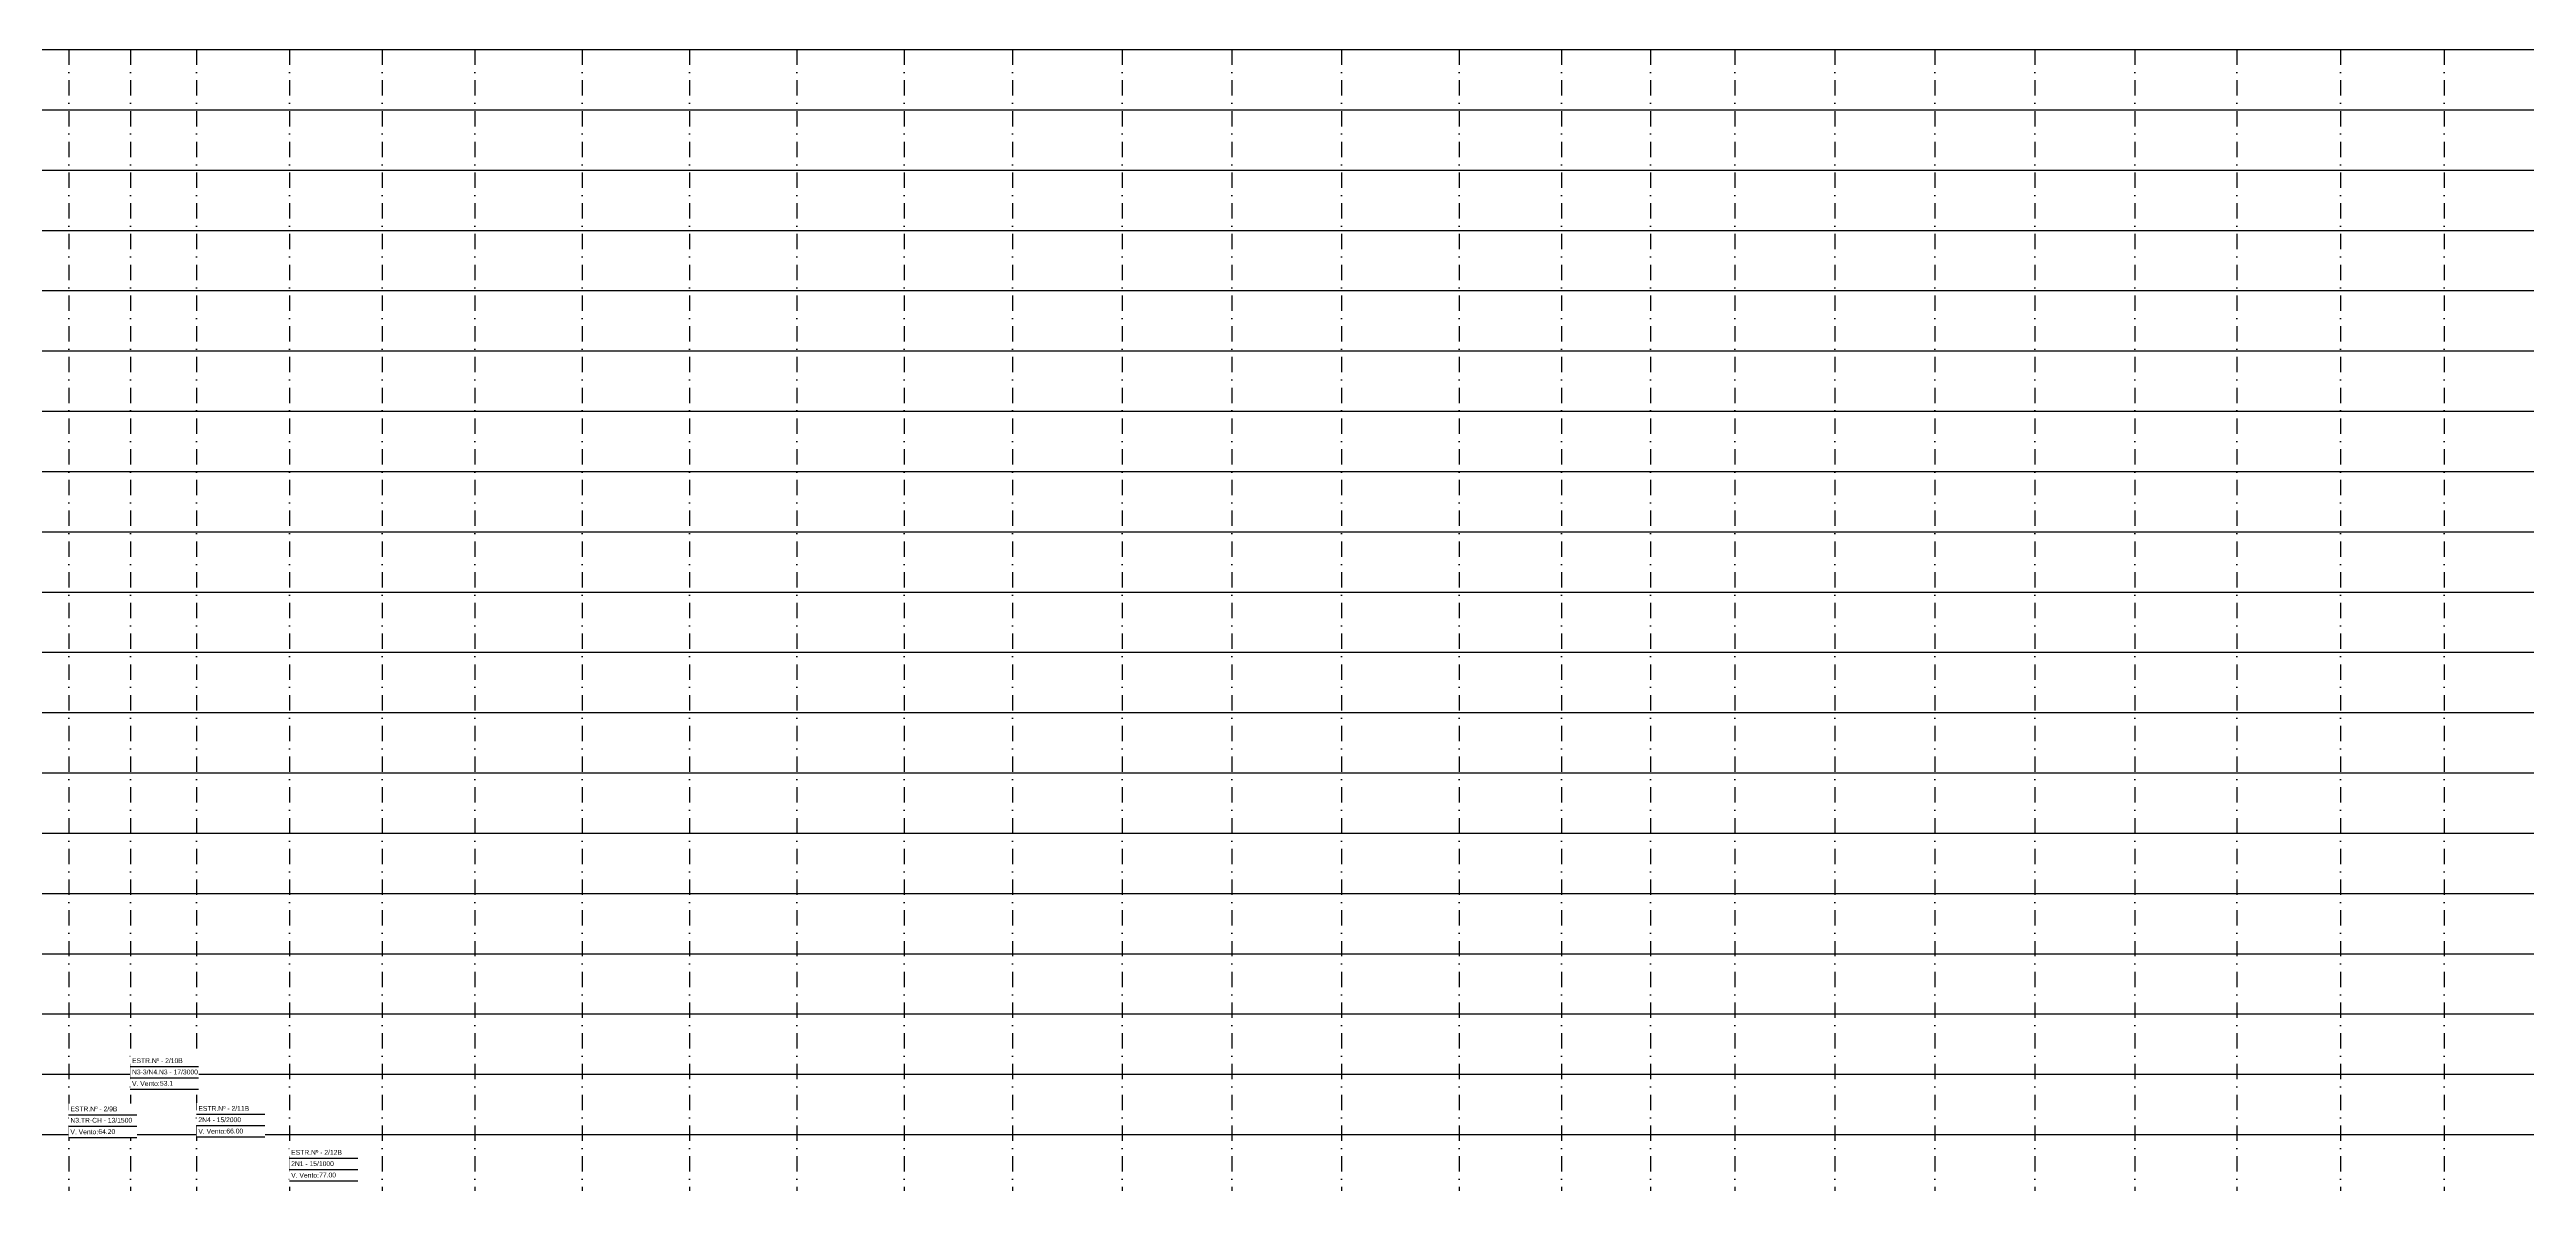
# Model space of a CAD drawing. Header units: metres. Extents: x -121 to 9872, y 3505 to 10721.
# Drawn here: x 2689 to 4744, y 6936 to 7877 of the extents above; entities that cross this region are included whole.
import ezdxf
from ezdxf.enums import TextEntityAlignment as Align

# ---------------------------------------------------------------- set-up
doc = ezdxf.new("R2010")
doc.units = ezdxf.units.M
doc.set_wipeout_variables(frame=1)
doc.linetypes.add('DASHDOT', pattern=[25.4, 12.7, -6.35, 0, -6.35])
for name, color, linetype in [('Cabeçalho', 7, 'Continuous'), ('GRID', 253, 'Continuous'), ('Ind_Bloco', 7, 'Continuous')]:
    doc.layers.add(name, color=color, linetype=linetype)
doc.styles.add('Arial', font='arial.ttf')
doc.styles.add('SIMM-PADRÃO_(TXT)', font='arial.ttf', dxfattribs={"height": 2})

# ---------------------------------------------------------------- blocks, each defined once
blk = doc.blocks.new('BlocoCabecalho')
blk.add_wipeout([(-11.7, -3.3), (45, -3.3), (45, -31.5), (-11.7, -31.5)])
for points in [[(-11.7, -12.7), (45, -12.7)], [(-11.7, -22.1), (45, -22.1)], [(-11.7, -31.5), (45, -31.5)]]:
    blk.add_lwpolyline(points)
at = {"style": 'SIMM-PADRÃO_(TXT)'}
for tag, p in [('TIPO_ESFORÇO', (-10.2, -20.4)), ('ESTRUTURANUM', (-10.2, -11)), ('VÃOVENTO', (13, -29.8))]:
    blk.add_attdef(tag, text='', height=4, dxfattribs=at).set_placement(p, align=Align.BOTTOM_LEFT)
at = {"layer": 'Ind_Bloco', "color": 7, "style": 'Arial'}
blk.add_text('V. Vento:', height=4, dxfattribs=at).set_placement((-10.2, -26.8), align=Align.MIDDLE_LEFT)

msp = doc.modelspace()

# ---------------------------------------------------------------- linework, layer by layer
at = {"layer": 'GRID', "linetype": 'DASHDOT'}
for p, q in [((2705.16, 7876.973), (2705.16, 5510.205)), ((2756.326, 7876.973), (2756.326, 5510.205)), ((2811.325, 7876.973), (2811.325, 5510.205)), ((2888.325, 7876.973), (2888.325, 5510.205)), ((2965.325, 7876.973), (2965.325, 5510.205)), ((3042.282, 7876.973), (3042.282, 5510.205)), ((3131.282, 7876.973), (3131.282, 5510.205)), ((3220.282, 7876.973), (3220.282, 5510.205)), ((3309.282, 7876.973), (3309.282, 5510.205)), ((3398.282, 7876.973), (3398.282, 5510.205)), ((3488.211, 7876.973), (3488.211, 5510.205)), ((3579.211, 7876.973), (3579.211, 5510.205)), ((3670.211, 7876.973), (3670.211, 5510.205)), ((3761.211, 7876.973), (3761.211, 5510.205)), ((3858.773, 7876.973), (3858.773, 5510.205)), ((3943.785, 7876.973), (3943.785, 5510.205)), ((4017.511, 7876.973), (4017.511, 5510.205)), ((4087.511, 7876.973), (4087.511, 5510.205)), ((4170.511, 7876.973), (4170.511, 5510.205)), ((4253.511, 7876.973), (4253.511, 5510.205)), ((4336.511, 7876.973), (4336.511, 5510.205)), ((4419.511, 7876.973), (4419.511, 5510.205)), ((4503.967, 7876.973), (4503.967, 5510.205)), ((4589.967, 7876.973), (4589.967, 5510.205)), ((4675.967, 7876.973), (4675.967, 5510.205))]:
    msp.add_line(p, q, dxfattribs=at)
at = {"layer": 'GRID'}
for points in [[(-30.298, 5560.205), (-30.298, 7876.973), (7827.812, 7876.973), (7827.812, 5560.205), (-30.298, 5560.205)], [(19.759, 7876.973), (7827.812, 7876.973)], [(19.759, 7876.973), (7827.812, 7876.973)], [(-30.298, 7826.973), (7827.812, 7826.973)], [(-30.298, 7776.973), (7827.812, 7776.973)], [(-30.298, 7726.973), (7827.812, 7726.973)], [(-30.298, 7676.973), (7827.812, 7676.973)], [(243.891, 7626.973), (7827.812, 7626.973)], [(-30.298, 7576.973), (7827.812, 7576.973)], [(-30.298, 7526.973), (7827.812, 7526.973)], [(-30.298, 7476.973), (7827.812, 7476.973)], [(-30.298, 7426.973), (7827.812, 7426.973)], [(-30.298, 7376.973), (7827.812, 7376.973)], [(-30.298, 7326.973), (7827.812, 7326.973)], [(-30.298, 7276.973), (7827.812, 7276.973)], [(-30.298, 7226.973), (7827.812, 7226.973)], [(-30.298, 7226.973), (7827.812, 7226.973)], [(-30.298, 7176.973), (7827.812, 7176.973)], [(-30.298, 7176.973), (7827.812, 7176.973)], [(-30.298, 7126.973), (7827.812, 7126.973)], [(-30.298, 7126.973), (7827.812, 7126.973)], [(-30.298, 7076.973), (7827.812, 7076.973)], [(-30.298, 7076.973), (7827.812, 7076.973)], [(-30.298, 7026.973), (7827.812, 7026.973)], [(-30.298, 7026.973), (7827.812, 7026.973)], [(-30.298, 7026.973), (7827.812, 7026.973)], [(-30.298, 7026.973), (7827.812, 7026.973)], [(-30.298, 6976.973), (7827.812, 6976.973)]]:
    msp.add_lwpolyline(points, dxfattribs=at)

# ---------------------------------------------------------------- next in the draw order: block references
at = {"layer": 'Cabeçalho'}
for p, values in [((2767.931, 7046.041), {'ESTRUTURANUM': 'ESTR.Nº - 2/10B', 'TIPO_ESFORÇO': 'N3-3/N4.N3 - 17/3000', 'VÃOVENTO': '53.1'}), ((2716.816, 7005.983), {'ESTRUTURANUM': 'ESTR.Nº - 2/9B', 'TIPO_ESFORÇO': 'N3.TR-CH - 13/1500', 'VÃOVENTO': '64.20'}), ((2822.981, 7006.431), {'ESTRUTURANUM': 'ESTR.Nº - 2/11B', 'TIPO_ESFORÇO': '2N4 - 15/2000', 'VÃOVENTO': '66.00'}), ((2899.981, 6969.974), {'ESTRUTURANUM': 'ESTR.Nº - 2/12B', 'TIPO_ESFORÇO': '2N1 - 15/1000', 'VÃOVENTO': '77.00'})]:
    msp.add_blockref('BlocoCabecalho', p, dxfattribs=at).add_auto_attribs(values)

doc.saveas('drawing.dxf')
